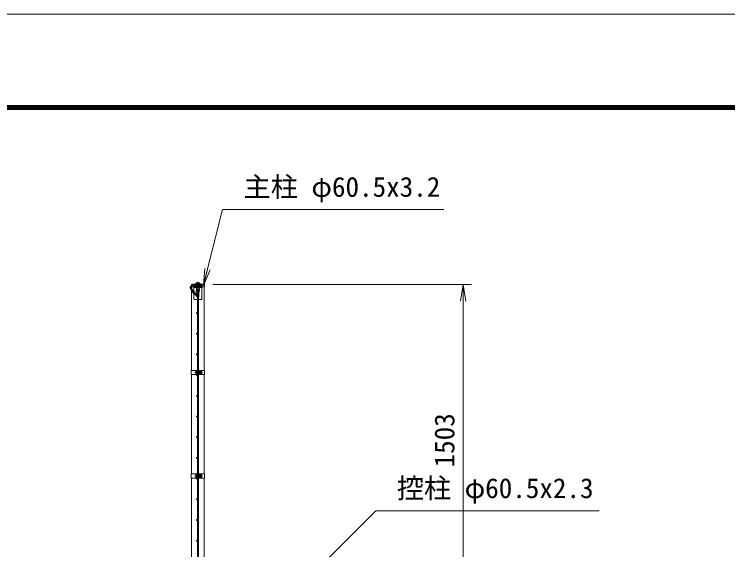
# Model space of a CAD drawing. Units: millimetres, scale not verified. Extents: x -8400 to 8400, y -5940 to 5940.
# Drawn here: x -3448 to 0, y 3353 to 5940 of the extents above; entities that cross this region are included whole.
import ezdxf
from ezdxf.enums import TextEntityAlignment as Align

# ---------------------------------------------------------------- set-up
doc = ezdxf.new("R2010")
doc.units = ezdxf.units.MM
doc.header["$LTSCALE"] = 40
doc.linetypes.add('USER1', pattern=[50.8, 31.75, -6.35, 6.35, -6.35])
for name, color, linetype, lineweight in [('0-1_D-STR1', 1, 'Continuous', 18), ('0-2_D-BMK', 2, 'USER1', 13), ('0-3_D-STR3', 3, 'Continuous', 13), ('0-4_D-STR-DIM', 7, 'Continuous', 9), ('0-5_D-STR-TXT', 7, 'Continuous', 9), ('0-6_0', 7, 'Continuous', 9), ('0-7_D-STR2', 7, 'Continuous', 9), ('0-B_D-TTL', 7, 'Continuous', 9)]:
    doc.layers.add(name, color=color, linetype=linetype, lineweight=lineweight)
doc.styles.add('ＭＳ ゴシック', font='')
doc.styles.get('ＭＳ ゴシック').set_extended_font_data('MS Gothic')

# ---------------------------------------------------------------- blocks, each defined once
blk = doc.blocks.new('_Open')
at = {"layer": '0-6_0'}
blk.add_line((-40, 6.67), (0, 0), dxfattribs=at)
blk.add_lwpolyline([(-40, -6.67), (0, 0), (-40, 0)], dxfattribs=at)

msp = doc.modelspace()

# ---------------------------------------------------------------- linework, layer by layer
at = {"layer": '0-1_D-STR1'}
for p, q in [((-2578.47, 4634.78), (-2592.04, 4634.78)), ((-2592.04, 4634.78), (-2592.04, 4627.28)), ((-2590.84, 4622.78), (-2590.84, 4614.24)), ((-2529.14, 4634.78), (-2542.7, 4634.78)), ((-2529.14, 4623.78), (-2541.34, 4623.78)), ((-2530.34, 4219.03), (-2530.34, 4623.78)), ((-2529.14, 4623.78), (-2529.14, 4634.78)), ((-2590.84, 4607.24), (-2590.84, 4219.03)), ((-2590.84, 4199.03), (-2590.84, 3719.03)), ((-2530.34, 3719.03), (-2530.34, 4199.03)), ((-2590.84, 3699.03), (-2590.84, 3151.78)), ((-2530.34, 3151.78), (-2530.34, 3699.03))]:
    msp.add_line(p, q, dxfattribs=at)
for centre, start, end in [((-2558.54, 4449.14), 93.08404, 100.22882), ((-2562.64, 4449.14), 79.77118, 86.91596)]:
    msp.add_arc(centre, 188.64, start, end, dxfattribs=at)
at = {"layer": '0-2_D-BMK'}
for p, q in [((-2560.59, -4080.22), (-2560.59, 4646.78)), ((-2570.28, 4603.78), (-2550.9, 4603.78)), ((-2575.01, 4209.03), (-2538.82, 4209.03)), ((-2575.01, 3709.03), (-2538.82, 3709.03))]:
    msp.add_line(p, q, dxfattribs=at)
at = {"layer": '0-3_D-STR3'}
for p, q in [((-2581.84, 4629.28), (-2581.84, 4627.28)), ((-2540.59, 4622.78), (-2580.59, 4622.78)), ((-2580.59, 4622.78), (-2580.59, 4619.58)), ((-2578.64, 4629.28), (-2578.64, 4627.28)), ((-2544.09, 4634.98), (-2577.09, 4634.98)), ((-2577.09, 4634.98), (-2577.09, 4631.78)), ((-2544.09, 4631.78), (-2577.09, 4631.78)), ((-2569.09, 4636.58), (-2552.09, 4636.58)), ((-2569.09, 4634.98), (-2569.09, 4636.58)), ((-2552.09, 4634.98), (-2569.09, 4634.98)), ((-2568.69, 4641.08), (-2568.69, 4636.58)), ((-2552.49, 4636.58), (-2568.69, 4636.58)), ((-2554.35, 4642.08), (-2566.7, 4642.08)), ((-2564.64, 4641.08), (-2564.64, 4636.58)), ((-2564.59, 4631.78), (-2564.59, 4627.28)), ((-2556.59, 4631.78), (-2556.59, 4627.28)), ((-2556.54, 4641.08), (-2556.54, 4636.58)), ((-2552.49, 4641.08), (-2552.49, 4636.58)), ((-2552.09, 4636.58), (-2552.09, 4634.98)), ((-2544.09, 4634.98), (-2544.09, 4631.78)), ((-2542.54, 4629.28), (-2542.54, 4627.28)), ((-2541.34, 4626.98), (-2539.34, 4626.98)), ((-2540.59, 4622.78), (-2540.59, 4619.58)), ((-2539.34, 4629.28), (-2539.34, 4626.98)), ((-2580.59, 4619.58), (-2579.59, 4616.38)), ((-2540.59, 4619.58), (-2580.59, 4619.58)), ((-2579.59, 4616.38), (-2579.59, 4600.84)), ((-2579.59, 4593.84), (-2579.59, 4564.28)), ((-2567.59, 4619.58), (-2567.59, 4611.78)), ((-2567.59, 4611.78), (-2553.59, 4611.78)), ((-2565.09, 4597.47), (-2565.09, 4583.56)), ((-2563.91, 4611.58), (-2564.02, 4611.78)), ((-2563.91, 4611.78), (-2563.91, 4611.58)), ((-2557.27, 4611.58), (-2563.91, 4611.58)), ((-2557.27, 4611.78), (-2557.27, 4611.58)), ((-2557.15, 4611.78), (-2557.27, 4611.58)), ((-2556.09, 4597.47), (-2556.09, 4577.28)), ((-2553.59, 4619.58), (-2553.59, 4611.78)), ((-2540.59, 4619.58), (-2541.59, 4616.38)), ((-2541.59, 4616.38), (-2541.59, 4564.28)), ((-2562.84, 4562.78), (-2578.09, 4562.78)), ((-2543.09, 4562.78), (-2558.34, 4562.78)), ((-2593.14, 4219.03), (-2562.84, 4219.03)), ((-2593.14, 4219.03), (-2593.14, 4199.03)), ((-2569.94, 4215.53), (-2569.94, 4202.53)), ((-2565.14, 4199.03), (-2565.14, 4219.03)), ((-2565.14, 4217.03), (-2565.14, 4201.03)), ((-2562.84, 4199.03), (-2562.84, 4219.03)), ((-2562.84, 4213.03), (-2558.34, 4213.03)), ((-2562.84, 4212.36), (-2558.34, 4212.36)), ((-2558.34, 4219.03), (-2528.04, 4219.03)), ((-2558.34, 4199.03), (-2558.34, 4219.03)), ((-2556.04, 4199.03), (-2556.04, 4219.03)), ((-2556.04, 4217.53), (-2556.04, 4216.09)), ((-2555.54, 4217.53), (-2556.04, 4217.53)), ((-2556.04, 4213.03), (-2555.24, 4213.03)), ((-2556.04, 4212.36), (-2555.24, 4212.36)), ((-2555.85, 4215.51), (-2555.13, 4214.5)), ((-2555.54, 4217.53), (-2555.54, 4216.09)), ((-2555.44, 4215.8), (-2555.03, 4215.22)), ((-2555.24, 4213.53), (-2554.85, 4216.7)), ((-2555.24, 4213.53), (-2555.24, 4204.53)), ((-2553.08, 4216.78), (-2554.75, 4216.78)), ((-2553.04, 4209.03), (-2553.04, 4216.76)), ((-2546.24, 4212.79), (-2553.04, 4212.79)), ((-2553.04, 4209.03), (-2553.04, 4201.31)), ((-2552.94, 4216.54), (-2552.99, 4216.71)), ((-2546.24, 4216.54), (-2552.94, 4216.54)), ((-2543.74, 4214.03), (-2543.74, 4204.03)), ((-2543.74, 4213.03), (-2542.14, 4213.03)), ((-2543.74, 4212.36), (-2541.81, 4212.36)), ((-2542.14, 4213.03), (-2542.14, 4205.03)), ((-2528.04, 4219.03), (-2528.04, 4199.03)), ((-2593.14, 4199.03), (-2562.84, 4199.03)), ((-2562.84, 4205.71), (-2558.34, 4205.71)), ((-2562.84, 4205.03), (-2558.34, 4205.03)), ((-2558.34, 4199.03), (-2528.04, 4199.03)), ((-2556.04, 4205.71), (-2555.24, 4205.71)), ((-2556.04, 4205.03), (-2555.24, 4205.03)), ((-2556.04, 4201.97), (-2556.04, 4200.53)), ((-2555.85, 4202.55), (-2555.13, 4203.56)), ((-2555.44, 4202.26), (-2555.03, 4202.84)), ((-2555.24, 4204.53), (-2554.85, 4201.37)), ((-2553.11, 4201.28), (-2554.75, 4201.28)), ((-2546.24, 4205.28), (-2553.04, 4205.28)), ((-2546.24, 4201.53), (-2552.94, 4201.53)), ((-2543.74, 4205.71), (-2541.81, 4205.71)), ((-2543.74, 4205.03), (-2542.14, 4205.03)), ((-2593.14, 3719.03), (-2562.84, 3719.03)), ((-2593.14, 3719.03), (-2593.14, 3699.03)), ((-2593.14, 3699.03), (-2562.84, 3699.03)), ((-2569.94, 3715.53), (-2569.94, 3702.53)), ((-2565.14, 3699.03), (-2565.14, 3719.03)), ((-2565.14, 3717.03), (-2565.14, 3701.03)), ((-2562.84, 3699.03), (-2562.84, 3719.03)), ((-2562.84, 3713.03), (-2558.34, 3713.03)), ((-2562.84, 3712.36), (-2558.34, 3712.36)), ((-2562.84, 3705.71), (-2558.34, 3705.71)), ((-2562.84, 3705.03), (-2558.34, 3705.03)), ((-2558.34, 3719.03), (-2528.04, 3719.03)), ((-2558.34, 3699.03), (-2558.34, 3719.03)), ((-2558.34, 3699.03), (-2528.04, 3699.03)), ((-2556.04, 3699.03), (-2556.04, 3719.03)), ((-2556.04, 3717.53), (-2556.04, 3716.09)), ((-2555.54, 3717.53), (-2556.04, 3717.53)), ((-2556.04, 3713.03), (-2555.24, 3713.03)), ((-2556.04, 3712.36), (-2555.24, 3712.36)), ((-2556.04, 3705.71), (-2555.24, 3705.71)), ((-2556.04, 3705.03), (-2555.24, 3705.03)), ((-2556.04, 3701.97), (-2556.04, 3700.53)), ((-2555.85, 3715.51), (-2555.13, 3714.5)), ((-2555.85, 3702.55), (-2555.13, 3703.56)), ((-2555.54, 3717.53), (-2555.54, 3716.09)), ((-2555.44, 3715.8), (-2555.03, 3715.22)), ((-2555.44, 3702.26), (-2555.03, 3702.84)), ((-2555.24, 3713.53), (-2554.85, 3716.7)), ((-2555.24, 3713.53), (-2555.24, 3704.53)), ((-2555.24, 3704.53), (-2554.85, 3701.37)), ((-2553.08, 3716.78), (-2554.75, 3716.78)), ((-2553.11, 3701.28), (-2554.75, 3701.28)), ((-2553.04, 3709.03), (-2553.04, 3716.76)), ((-2546.24, 3712.79), (-2553.04, 3712.79)), ((-2553.04, 3709.03), (-2553.04, 3701.31)), ((-2546.24, 3705.28), (-2553.04, 3705.28)), ((-2552.94, 3716.54), (-2552.99, 3716.71)), ((-2546.24, 3716.54), (-2552.94, 3716.54)), ((-2546.24, 3701.53), (-2552.94, 3701.53)), ((-2543.74, 3714.03), (-2543.74, 3704.03)), ((-2543.74, 3713.03), (-2542.14, 3713.03)), ((-2543.74, 3712.36), (-2541.81, 3712.36)), ((-2543.74, 3705.71), (-2541.81, 3705.71)), ((-2543.74, 3705.03), (-2542.14, 3705.03)), ((-2542.14, 3713.03), (-2542.14, 3705.03)), ((-2528.04, 3719.03), (-2528.04, 3699.03))]:
    msp.add_line(p, q, dxfattribs=at)
msp.add_lwpolyline([(-2560.59, 4611.29), (-2567.09, 4607.54), (-2567.09, 4600.03), (-2560.59, 4596.28), (-2554.09, 4600.03), (-2554.09, 4607.54)], close=True, dxfattribs=at)
for points in [[(-2555.54, 4201.97), (-2555.54, 4200.53), (-2556.04, 4200.53)], [(-2555.54, 3701.97), (-2555.54, 3700.53), (-2556.04, 3700.53)]]:
    msp.add_lwpolyline(points, dxfattribs=at)
for radius in [7.75, 5, 4.15, 3.65]:
    msp.add_circle((-2560.59, 4603.78), radius, dxfattribs=at)
for centre, radius, start, end in [((-2576.14, 4629.28), 5.7, 99.59407, 180), ((-2576.14, 4629.28), 2.5, 90, 180), ((-2566.66, 4639.53), 2.55, 37.42505, 142.57495), ((-2560.59, 4633.38), 8.7, 62.26063, 117.73937), ((-2554.51, 4639.55), 2.54, 37.21089, 142.78911), ((-2545.04, 4629.28), 2.5, 0, 90), ((-2545.04, 4629.28), 5.7, 0, 80.40593), ((-2560.59, 4608.28), 4.5, 132.83343, 151.11686), ((-2560.59, 4608.28), 4.5, 28.88314, 47.16657), ((-2578.09, 4564.28), 1.5, 180, 270), ((-2560.59, 4577.28), 4.5, 190.47047, 238.45106), ((-2560.59, 4577.28), 4.5, 299.46143, 0), ((-2543.09, 4564.28), 1.5, 270, 0), ((-2555.04, 4216.09), 1, 180, 215.53768), ((-2555.04, 4216.09), 0.5, 180, 215.53768), ((-2555.54, 4214.21), 0.5, 33.43373, 35.53768), ((-2554.75, 4216.68), 0.1, 90, 173), ((-2553.08, 4216.68), 0.1, 15, 90), ((-2557.92, 4214.66), 5.32, 339.37322, 22.7756), ((-2573.8, 4209.03), 21.19, 0, 10.20031), ((-2573.8, 4209.03), 21.19, 349.79969, 0), ((-2547.26, 4214.66), 2.13, 298.45309, 61.54691), ((-2552, 4209.03), 6.87, 0, 33.09348), ((-2552, 4209.03), 6.87, 326.90652, 0), ((-2550.51, 4209.78), 8, 32.13463, 57.68315), ((-2549.64, 4209.03), 8.5, 331.92751, 28.07249), ((-2555.04, 4201.97), 1, 144.46232, 180), ((-2555.04, 4201.97), 0.5, 144.46232, 180), ((-2555.54, 4203.85), 0.5, 324.46232, 326.56627), ((-2554.75, 4201.38), 0.1, 187, 270), ((-2553.11, 4201.38), 0.1, 270, 337.2244), ((-2557.92, 4203.41), 5.32, 337.2244, 20.62678), ((-2547.26, 4203.4), 2.13, 298.45309, 61.54691), ((-2550.51, 4208.29), 8, 302.31685, 327.86537), ((-2555.04, 3716.09), 1, 180, 215.53768), ((-2555.04, 3701.97), 1, 144.46232, 180), ((-2555.04, 3716.09), 0.5, 180, 215.53768), ((-2555.04, 3701.97), 0.5, 144.46232, 180), ((-2555.54, 3714.21), 0.5, 33.43373, 35.53768), ((-2555.54, 3703.85), 0.5, 324.46232, 326.56627), ((-2554.75, 3716.68), 0.1, 90, 173), ((-2554.75, 3701.38), 0.1, 187, 270), ((-2553.11, 3701.38), 0.1, 270, 337.2244), ((-2553.08, 3716.68), 0.1, 15, 90), ((-2557.92, 3714.66), 5.32, 339.37322, 22.7756), ((-2557.92, 3703.41), 5.32, 337.2244, 20.62678), ((-2573.8, 3709.03), 21.19, 0, 10.20031), ((-2573.8, 3709.03), 21.19, 349.79969, 0), ((-2547.26, 3714.66), 2.13, 298.45309, 61.54691), ((-2552, 3709.03), 6.87, 0, 33.09348), ((-2552, 3709.03), 6.87, 326.90652, 0), ((-2547.26, 3703.4), 2.13, 298.45309, 61.54691), ((-2550.51, 3709.78), 8, 32.13463, 57.68315), ((-2550.51, 3708.29), 8, 302.31685, 327.86537), ((-2549.64, 3709.03), 8.5, 331.92751, 28.07249)]:
    msp.add_arc(centre, radius, start, end, dxfattribs=at)
for centre, start_param, end_param in [((-2565.14, 4215.53), 1.5707963, 3.1415927), ((-2565.14, 4202.53), 3.1415927, 4.712389), ((-2565.14, 3715.53), 1.5707963, 3.1415927), ((-2565.14, 3702.53), 3.1415927, 4.712389)]:
    msp.add_ellipse(centre, major_axis=(4.8, 0), ratio=0.3125, start_param=start_param, end_param=end_param, dxfattribs=at)
at = {"layer": '0-4_D-STR-DIM'}
for p, q in [((-2489.14, 4634.78), (-1238.61, 4634.78)), ((-1278.61, 3211.78), (-1278.61, 4554.78))]:
    msp.add_line(p, q, dxfattribs=at)
msp.add_lwpolyline([(-1372.4, 4997.29), (-2441.76, 4997.29), (-2533.72, 4632.29)], dxfattribs=at)
at = {"layer": '0-5_D-STR-TXT'}
msp.add_lwpolyline([(-620.75, 3541.61), (-1701.18, 3541.61), (-2088.92, 3153.43)], dxfattribs=at)
at = {"layer": '0-7_D-STR2'}
for p, q in [((-2541.34, 4627.28), (-2590.5, 4627.28)), ((-2541.34, 4622.78), (-2590.5, 4622.78)), ((-2541.34, 4622.78), (-2541.34, 4627.28)), ((-2563.66, 4574.85), (-2596.63, 4614.14)), ((-2560.21, 4577.74), (-2593.18, 4617.03)), ((-2562.84, 4572.6), (-2562.84, 2720.97)), ((-2558.34, 4572.6), (-2558.34, 2720.97))]:
    msp.add_line(p, q, dxfattribs=at)
for centre in [(-2575.34, 4629.53), (-2545.34, 4629.53), (-2585, 4596.78), (-2565.09, 4496.78), (-2565.09, 4396.78), (-2565.09, 4296.78), (-2565.09, 4196.78), (-2565.09, 4096.78), (-2565.09, 3996.78), (-2565.09, 3896.78), (-2565.09, 3796.78), (-2565.09, 3696.78), (-2565.09, 3596.78), (-2565.09, 3496.78), (-2565.09, 3396.78)]:
    msp.add_circle(centre, 2.25, dxfattribs=at)
for centre, radius, start, end in [((-2590.5, 4619.28), 8, 90, 220), ((-2590.5, 4619.28), 3.5, 90, 220), ((-2566.34, 4572.6), 3.5, 0, 40), ((-2566.34, 4572.6), 8, 0, 40)]:
    msp.add_arc(centre, radius, start, end, dxfattribs=at)
at = {"layer": '0-B_D-TTL', "color": 2, "lineweight": 18}
msp.add_lwpolyline([(-8400, 5940), (8400, 5940), (8400, -5940), (-8400, -5940)], close=True, dxfattribs=at)
at = {"layer": '0-B_D-TTL'}
for points in [[(-7860, 5500), (7860, 5500), (7860, -5500), (-7860, -5500)], [(-7855, 5495), (7855, 5495), (7855, -5495), (-7855, -5495)], [(-7850, 5490), (7850, 5490), (7850, -5490), (-7850, -5490)], [(-7845, 5485), (7845, 5485), (7845, -5485), (-7845, -5485)], [(-7840, 5480), (7840, 5480), (7840, -5480), (-7840, -5480)]]:
    msp.add_lwpolyline(points, close=True, dxfattribs=at)

# ---------------------------------------------------------------- block references
at = {"layer": '0-4_D-STR-DIM', "xscale": 2, "yscale": 2}
for p, rotation in [((-2534.21, 4630.35), 255.85879), ((-1278.61, 4634.78), 90)]:
    msp.add_blockref('_Open', p, dxfattribs=dict(at, rotation=rotation))

# ---------------------------------------------------------------- texts
at = {"layer": '0-4_D-STR-DIM', "style": 'ＭＳ ゴシック'}
msp.add_text('1503', height=96.19, rotation=90, dxfattribs=at).set_placement((-1292.1, 3750.78), align=Align.BOTTOM_LEFT)
at = {"layer": '0-5_D-STR-TXT', "style": 'ＭＳ ゴシック'}
for s, p in [('主柱 φ60.5x3.2', (-2339.91, 5029.32)), ('控柱 φ60.5x2.3', (-1599.33, 3573.63))]:
    msp.add_text(s, height=96.19, dxfattribs=at).set_placement(p, align=Align.BOTTOM_LEFT)

doc.saveas('drawing.dxf')
